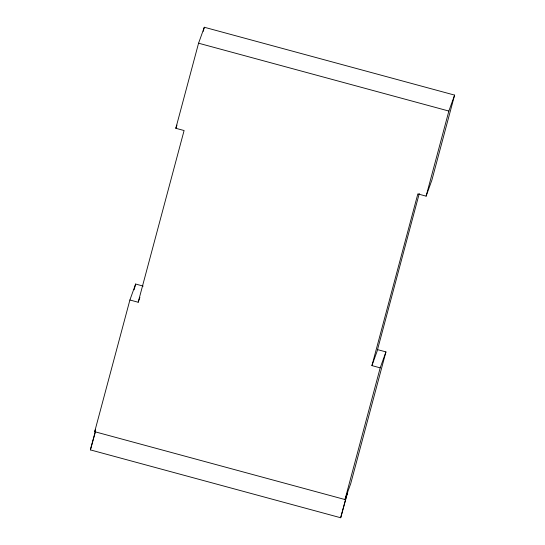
<?xml version="1.0" encoding="UTF-8"?>
<svg xmlns="http://www.w3.org/2000/svg" width="545" height="545" viewBox="0 0 545 545"><rect width="100%" height="100%" fill="white"/><g stroke="black" fill="none" stroke-linecap="round" stroke-linejoin="round"><path stroke-width="0.82" d="M95.375 431.231L90.388 449.891L340.686 517.75L347.192 493.409L344.985 499.547L94.687 431.688L129.901 299.995L135.644 284.04L143.172 286.084M129.901 299.995L138.178 302.237L184.094 130.534L175.817 128.293L198.571 43.205L204.314 27.25L454.612 95.109L431.858 180.197L426.115 196.146L417.845 193.904L371.928 365.606L380.199 367.855L385.942 351.9L377.671 349.658M95.464 431.62L90.388 449.891M134.118 289.77L135.644 284.04M203.224 31.338L204.314 27.25M419.262 193.557L377.079 351.293L371.928 365.606M344.985 499.547L380.199 367.855M426.115 196.146L448.869 111.057L454.612 95.109M385.942 351.9L350.728 483.592L347.928 491.365L340.686 517.75M175.817 128.293L176.968 125.098M138.178 302.237L139.895 297.468M94.687 431.688L95.518 429.385M198.571 43.205L448.869 111.057"/></g></svg>
